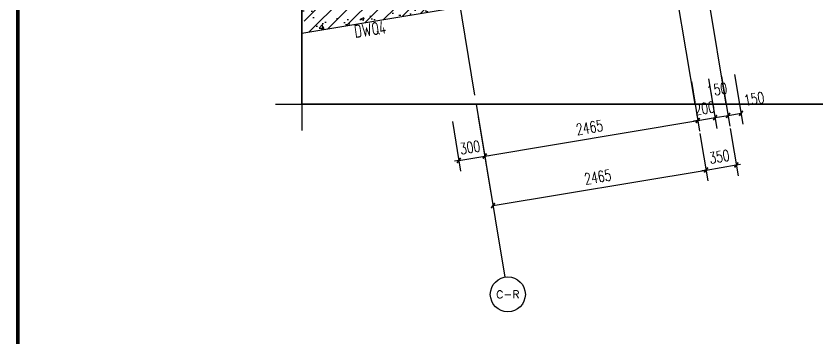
# Model space of a CAD drawing. Extents: x 37906 to 290206, y -18154 to 41246.
# Drawn here: x 122886 to 132019, y 24074 to 27746 of the extents above; entities that cross this region are included whole.
import ezdxf
from ezdxf.enums import TextEntityAlignment as Align

# ---------------------------------------------------------------- set-up
doc = ezdxf.new("R2010")
doc.units = 0
doc.header["$LTSCALE"] = 1000
doc.header["$MEASUREMENT"] = 0
doc.linetypes.add('DOTE', pattern=[2.42, 2, -0.2, 0.02, -0.2])
for name, color, linetype in [('AXIS', 3, 'Continuous'), ('AXIS_TEXT', 7, 'Continuous'), ('DIM_SYMB', 3, 'Continuous'), ('DOTE', 1, 'DOTE'), ('ECA_TK', 7, 'Continuous'), ('PUB_DIM', 3, 'Continuous'), ('PUB_HATCH', 8, 'Continuous'), ('RF-QT', 30, 'Continuous'), ('TEXT', 7, 'Continuous'), ('tk', 7, 'Continuous')]:
    doc.layers.add(name, color=color, linetype=linetype)
doc.styles.add('_TCH_AXIS', font='COMPLEX', dxfattribs={"bigfont": 'GBCBIG'})
doc.styles.add('_TCH_DIM_T3', font='SIMPLEX', dxfattribs={"width": 0.705882, "bigfont": 'GBCBIG'})
doc.styles.add('COMPLEX', font='COMPLEX.shx', dxfattribs={"width": 0.65})
doc.styles.add('TSSD_Rein', font='tssdeng2.shx', dxfattribs={"width": 0.7, "bigfont": 'tssdchn.shx'})
doc.dimstyles.new('_TCH_ARCH&&50', dxfattribs={"dimtxt": 127.5, "dimasz": 50, "dimexe": 125, "dimexo": 150, "dimgap": 61.25, "dimtad": 1, "dimdec": 0, "dimrnd": 5, "dimzin": 0, "dimdsep": 46, "dimtxsty": '_TCH_DIM_T3', "dimblk": 'ARCHTICK', "dimcen": 0.09, "dimclrt": 7, "dimazin": 2, "dimtfac": 1, "dimtdec": 0, "dimtix": 1, "dimtmove": 2, "dimatfit": 3, "dimfxl": 1, "dimtolj": 1, "dimtzin": 0, "dimarcsym": 0})

# ---------------------------------------------------------------- blocks, each defined once
blk = doc.blocks.new('10B_A1E图框')
at = {"layer": 'ECA_TK', "const_width": 0.8}
blk.add_lwpolyline([(831, 10), (831, 584), (18, 584), (18, 10)], close=True, dxfattribs=at)
blk = doc.blocks.new('_ArchTick')
at = {"color": 0, "linetype": 'ByBlock', "const_width": 0.4}
blk.add_lwpolyline([(-0.5, -0.5), (0.5, 0.5)], dxfattribs=at)
blk = doc.blocks.new('*D458')
at = {"layer": 'Defpoints', "color": 0, "transparency": 16777216}
for p in [(130670.3, 26554.4), (128238.1, 26148.8), (130764.4, 25989.8)]:
    blk.add_point(p, dxfattribs=at)
at = {"layer": 'PUB_DIM', "color": 0, "lineweight": -2, "transparency": 16777216}
for p, q in [((130694.9, 26406.4), (130785, 25866.5)), ((128262.7, 26000.9), (128352.8, 25460.9)), ((128332.2, 25584.2), (130764.4, 25989.8))]:
    blk.add_line(p, q, dxfattribs=at)
at = {"layer": 'PUB_DIM', "color": 0, "lineweight": -2, "transparency": 16777216, "xscale": 50, "yscale": 50, "zscale": 50}
for p, rotation in [((130764.4, 25989.8), 9.467412975639187), ((128332.2, 25584.2), 189.4674129756392)]:
    blk.add_blockref('_ArchTick', p, dxfattribs=dict(at, rotation=rotation))
at = {"layer": 'PUB_DIM', "color": 7, "transparency": 16777216, "insert": (129527.8, 25910.3), "char_height": 127.5, "attachment_point": 5, "rotation": 9.46741, "style": '_TCH_DIM_T3'}
blk.add_mtext('\\A1;2465', dxfattribs=at)
blk = doc.blocks.new('*D459')
at = {"layer": 'Defpoints', "color": 0, "transparency": 16777216}
for p in [(131015.5, 26612), (130670.3, 26554.4), (131109.7, 26047.3)]:
    blk.add_point(p, dxfattribs=at)
at = {"layer": 'PUB_DIM', "color": 0, "lineweight": -2, "transparency": 16777216}
for p, q in [((130694.9, 26406.4), (130785, 25866.5)), ((131040.2, 26464), (131130.2, 25924)), ((130764.4, 25989.8), (131109.7, 26047.3)), ((131109.7, 26047.3), (131159, 26055.6)), ((130764.4, 25989.8), (130715.1, 25981.6))]:
    blk.add_line(p, q, dxfattribs=at)
at = {"layer": 'PUB_DIM', "color": 0, "lineweight": -2, "transparency": 16777216, "xscale": 50, "yscale": 50, "zscale": 50}
for p, rotation in [((130764.4, 25989.8), 9.467412975639116), ((131109.7, 26047.3), 189.4674129756391)]:
    blk.add_blockref('_ArchTick', p, dxfattribs=dict(at, rotation=rotation))
at = {"layer": 'PUB_DIM', "color": 7, "transparency": 16777216, "insert": (130916.5, 26141.9), "char_height": 127.5, "attachment_point": 5, "rotation": 9.46741, "style": '_TCH_DIM_T3'}
blk.add_mtext('\\A1;350', dxfattribs=at)
blk = doc.blocks.new('*D466')
at = {"layer": 'Defpoints', "color": 0, "transparency": 16777216}
for p in [(127843.4, 26691.4), (128139.4, 26740.8), (128238.1, 26148.8)]:
    blk.add_point(p, dxfattribs=at)
at = {"layer": 'PUB_DIM', "color": 0, "lineweight": -2, "transparency": 16777216}
for p, q in [((128164, 26592.8), (128258.6, 26025.5)), ((127868.1, 26543.5), (127962.7, 25976.2)), ((127942.2, 26099.5), (128238.1, 26148.8)), ((128238.1, 26148.8), (128287.4, 26157)), ((127942.2, 26099.5), (127892.8, 26091.2))]:
    blk.add_line(p, q, dxfattribs=at)
at = {"layer": 'PUB_DIM', "color": 0, "lineweight": -2, "transparency": 16777216, "xscale": 50, "yscale": 50, "zscale": 50}
for p, rotation in [((127942.2, 26099.5), 9.467412975644871), ((128238.1, 26148.8), 189.4674129756448)]:
    blk.add_blockref('_ArchTick', p, dxfattribs=dict(at, rotation=rotation))
at = {"layer": 'PUB_DIM', "color": 7, "transparency": 16777216, "insert": (128069.6, 26247.4), "char_height": 127.5, "attachment_point": 5, "rotation": 9.46741, "style": '_TCH_DIM_T3'}
blk.add_mtext('\\A1;300', dxfattribs=at)
blk = doc.blocks.new('*D467')
at = {"layer": 'Defpoints', "color": 0, "transparency": 16777216}
for p in [(130571.6, 27146.4), (128139.4, 26740.8), (130670.3, 26554.4)]:
    blk.add_point(p, dxfattribs=at)
at = {"layer": 'PUB_DIM', "color": 0, "lineweight": -2, "transparency": 16777216}
for p, q in [((130596.2, 26998.4), (130690.8, 26431.1)), ((128164, 26592.8), (128258.6, 26025.5)), ((128238.1, 26148.8), (130670.3, 26554.4))]:
    blk.add_line(p, q, dxfattribs=at)
at = {"layer": 'PUB_DIM', "color": 0, "lineweight": -2, "transparency": 16777216, "xscale": 50, "yscale": 50, "zscale": 50}
for p, rotation in [((130670.3, 26554.4), 9.467412975645521), ((128238.1, 26148.8), 189.4674129756455)]:
    blk.add_blockref('_ArchTick', p, dxfattribs=dict(at, rotation=rotation))
at = {"layer": 'PUB_DIM', "color": 7, "transparency": 16777216, "insert": (129433.6, 26474.9), "char_height": 127.5, "attachment_point": 5, "rotation": 9.46741, "style": '_TCH_DIM_T3'}
blk.add_mtext('\\A1;2465', dxfattribs=at)
blk = doc.blocks.new('*D468')
at = {"layer": 'Defpoints', "color": 0, "transparency": 16777216}
for p in [(130571.6, 27146.4), (130768.8, 27179.3), (130867.5, 26587.3)]:
    blk.add_point(p, dxfattribs=at)
at = {"layer": 'PUB_DIM', "color": 0, "lineweight": -2, "transparency": 16777216}
for p, q in [((130596.2, 26998.4), (130690.8, 26431.1)), ((130793.5, 27031.3), (130888.1, 26464)), ((130670.3, 26554.4), (130867.5, 26587.3)), ((130867.5, 26587.3), (130916.9, 26595.5)), ((130670.3, 26554.4), (130620.9, 26546.2))]:
    blk.add_line(p, q, dxfattribs=at)
at = {"layer": 'PUB_DIM', "color": 0, "lineweight": -2, "transparency": 16777216, "xscale": 50, "yscale": 50, "zscale": 50}
for p, rotation in [((130670.3, 26554.4), 9.467412975649108), ((130867.5, 26587.3), 189.4674129756491)]:
    blk.add_blockref('_ArchTick', p, dxfattribs=dict(at, rotation=rotation))
at = {"layer": 'PUB_DIM', "color": 7, "transparency": 16777216, "insert": (130748.3, 26694.2), "char_height": 127.5, "attachment_point": 5, "rotation": 9.46741, "style": '_TCH_DIM_T3'}
blk.add_mtext('\\A1;200', dxfattribs=at)
blk = doc.blocks.new('*D469')
at = {"layer": 'Defpoints', "color": 0, "transparency": 16777216}
for p in [(130768.8, 27179.3), (130916.8, 27203.9), (131015.5, 26612)]:
    blk.add_point(p, dxfattribs=at)
at = {"layer": 'PUB_DIM', "color": 0, "lineweight": -2, "transparency": 16777216}
for p, q in [((130941.5, 27056), (131036.1, 26488.7)), ((130793.5, 27031.3), (130888.1, 26464)), ((130867.5, 26587.3), (131015.5, 26612))]:
    blk.add_line(p, q, dxfattribs=at)
at = {"layer": 'PUB_DIM', "color": 0, "lineweight": -2, "transparency": 16777216, "xscale": 50, "yscale": 50, "zscale": 50}
for p, rotation in [((130867.5, 26587.3), 189.4674129756366), ((131015.5, 26612), 9.467412975636705)]:
    blk.add_blockref('_ArchTick', p, dxfattribs=dict(at, rotation=rotation))
at = {"layer": 'PUB_DIM', "color": 7, "transparency": 16777216, "insert": (130890.1, 26907.9), "char_height": 127.5, "attachment_point": 5, "rotation": 9.46741, "style": '_TCH_DIM_T3'}
blk.add_mtext('\\A1;150', dxfattribs=at)
blk = doc.blocks.new('*D470')
at = {"layer": 'Defpoints', "color": 0, "transparency": 16777216}
for p in [(131064.7, 27228.6), (130916.8, 27203.9), (131163.5, 26636.6)]:
    blk.add_point(p, dxfattribs=at)
at = {"layer": 'PUB_DIM', "color": 0, "lineweight": -2, "transparency": 16777216}
for p, q in [((130941.5, 27056), (131036.1, 26488.7)), ((131089.4, 27080.6), (131184, 26513.4)), ((131015.5, 26612), (131163.5, 26636.6))]:
    blk.add_line(p, q, dxfattribs=at)
at = {"layer": 'PUB_DIM', "color": 0, "lineweight": -2, "transparency": 16777216, "xscale": 50, "yscale": 50, "zscale": 50}
for p, rotation in [((131163.5, 26636.6), 9.467412975656528), ((131015.5, 26612), 189.4674129756565)]:
    blk.add_blockref('_ArchTick', p, dxfattribs=dict(at, rotation=rotation))
at = {"layer": 'PUB_DIM', "color": 7, "transparency": 16777216, "insert": (131313.4, 26801.1), "char_height": 127.5, "attachment_point": 5, "rotation": 9.46741, "style": '_TCH_DIM_T3'}
blk.add_mtext('\\A1;150', dxfattribs=at)
blk = doc.blocks.new('_AXISO')
blk.add_circle((0, 0), 0.5)
at = {"layer": 'AXIS_TEXT', "style": 'COMPLEX', "width": 1.041667}
blk.add_attdef('A', text='', height=0.56, dxfattribs=at).set_placement((-0.25, -0.28), (0.25, -0.28), align=Align.FIT)

msp = doc.modelspace()

# ---------------------------------------------------------------- hatches: boundary and pattern name
at = {"layer": 'PUB_HATCH'}
h = msp.add_hatch(dxfattribs=at)
h.set_pattern_fill('钢筋混凝土', color=256, scale=50, style=0)
h.set_pattern_definition([(45, (-1661801.9, -37604.78), (-88.388348, 88.388348), []), (50, (-1661801.9, -37604.78), (358.63009, -31.376067), [37.5, -412.5]), (355, (-1661801.9, -37604.8), (-69.37567, 376.09607), [30, -330]), (100.4514, (-1661772, -37607.4), (289.25469, 344.71977), [31.870095, -350.571056]), (46.1842, (-1661801.9, -37504.8), (533.62052, -82.75951), [56.25, -618.75]), (96.6356, (-1661757.43, -37511.7), (467.33135, 487.05894), [47.80514, -525.8565]), (351.1842, (-1661801.9, -37504.8), (467.33097, 487.0593), [45, -495]), (21, (-1661751.9, -37529.78), (298.453526, -201.309445), [37.5, -412.5]), (326, (-1661751.9, -37529.8), (121.657666, 362.57502), [30, -330]), (71.4514, (-1661727.03, -37546.56), (420.111314, 161.26525), [31.870095, -350.571056]), (37.5, (-1661801.9, -37604.78), (6.079928, 166.446927), [0, -326, 0, -335, 0, -331.25]), (7.5, (-1661801.9, -37604.78), (131.534769, 197.205856), [0, -191, 0, -318.5, 0, -126.25]), (327.5, (-1661913.4, -37604.78), (266.911218, -11.277436), [0, -125, 0, -390, 0, -517.5]), (317.5, (-1661963.4, -37604.78), (291.593085, 50.05249), [0, -162.5, 0, -259, 0, -367.5])])
h.paths.add_polyline_path([(127723.8, 28016.9), (127608.7, 28099.1), (126149.6, 27855.8), (126199, 27559.9), (127658.1, 27803.2)])

# ---------------------------------------------------------------- linework, layer by layer
for points in [[(126149.6, 38365.8), (140321.7, 38365.8), (140321.7, 26740.8), (126149.6, 26740.8), (126149.6, 38365.8)], [(126149.6, 26740.8), (140321.7, 26740.8)]]:
    msp.add_lwpolyline(points)
at = {"layer": 'AXIS'}
msp.add_line((128139.4, 26740.8), (128468.3, 24768), dxfattribs=at)
at = {"layer": 'DIM_SYMB'}
for points in [[(126149.6, 38665.8), (126149.6, 32609.5), (126254.6, 32571.3), (126044.6, 32534.3), (126149.6, 32497), (126149.6, 26440.8)], [(125849.6, 26740.8), (133179.4, 26740.8), (133217.6, 26845.8), (133254.6, 26635.8), (133291.9, 26740.8), (140621.7, 26740.8)]]:
    msp.add_lwpolyline(points, dxfattribs=at)
at = {"layer": 'DOTE'}
for p, q in [((126200.8, 38365.8), (128139.4, 26740.8)), ((130639.2, 26740.8), (128700.6, 38365.8)), ((130994, 26740.8), (130138.5, 31870.9))]:
    msp.add_line(p, q, dxfattribs=at)
at = {"layer": 'RF-QT'}
msp.add_line((126149.6, 27551.6), (130188.9, 28225.2), dxfattribs=at)

# ---------------------------------------------------------------- block references
at = {"layer": 'AXIS'}
ref = msp.add_blockref('_AXISO', (128501.2, 24570.7), dxfattribs=dict(at, xscale=400, yscale=400, zscale=400))
ref.add_attrib('A', 'C-R', dxfattribs={"layer": 'AXIS_TEXT', "height": 86.08, "style": '_TCH_AXIS'}).set_placement((128368, 24527.7), (128634.5, 24527.7), align=Align.FIT)
at = {"layer": 'tk', "xscale": 50, "yscale": 50, "zscale": 50}
msp.add_blockref('10B_A1E图框', (122006.2, 11546.3), dxfattribs=at)

# ---------------------------------------------------------------- texts
at = {"layer": 'TEXT', "color": 4, "ltscale": 100, "style": 'TSSD_Rein', "width": 0.7}
msp.add_text('DWQ4', height=150, rotation=8.17356, dxfattribs=at).set_placement((126759.8, 27494.5))

# ---------------------------------------------------------------- dimensions: what is measured, and where the dimension line sits
at = {"layer": 'PUB_DIM'}
for base, p1, p2, picture, middle in [((131163.5, 26636.6), (130916.8, 27203.9), (131064.7, 27228.6), '*D470', (131313.4, 26801.1)), ((131015.5, 26612), (130768.8, 27179.3), (130916.8, 27203.9), '*D469', (130890.1, 26907.9))]:
    dim = msp.add_linear_dim(base=base, p1=p1, p2=p2, angle=9.46741, dimstyle='_TCH_ARCH&&50', dxfattribs=at)
    dim.commit()
    dim.dimension.update_dxf_attribs({"geometry": picture, "text_midpoint": middle, "dimtype": 161})
for p1, p2, distance, picture, middle in [((128139.4, 26740.8), (130571.6, 27146.4), -600.1, '*D467', (129433.6, 26474.9)), ((130571.6, 27146.4), (130768.8, 27179.3), -600.1, '*D468', (130748.3, 26694.2)), ((127843.4, 26691.4), (128139.4, 26740.8), -600.1, '*D466', (128069.6, 26247.4)), ((130670.3, 26554.4), (131015.5, 26612), -572.4, '*D459', (130916.5, 26141.9)), ((128238.1, 26148.8), (130670.3, 26554.4), -572.4, '*D458', (129527.8, 25910.3))]:
    dim = msp.add_aligned_dim(p1=p1, p2=p2, distance=distance, dimstyle='_TCH_ARCH&&50', dxfattribs=at)
    dim.commit()
    dim.dimension.update_dxf_attribs({"geometry": picture, "text_midpoint": middle})

doc.saveas('drawing.dxf')
